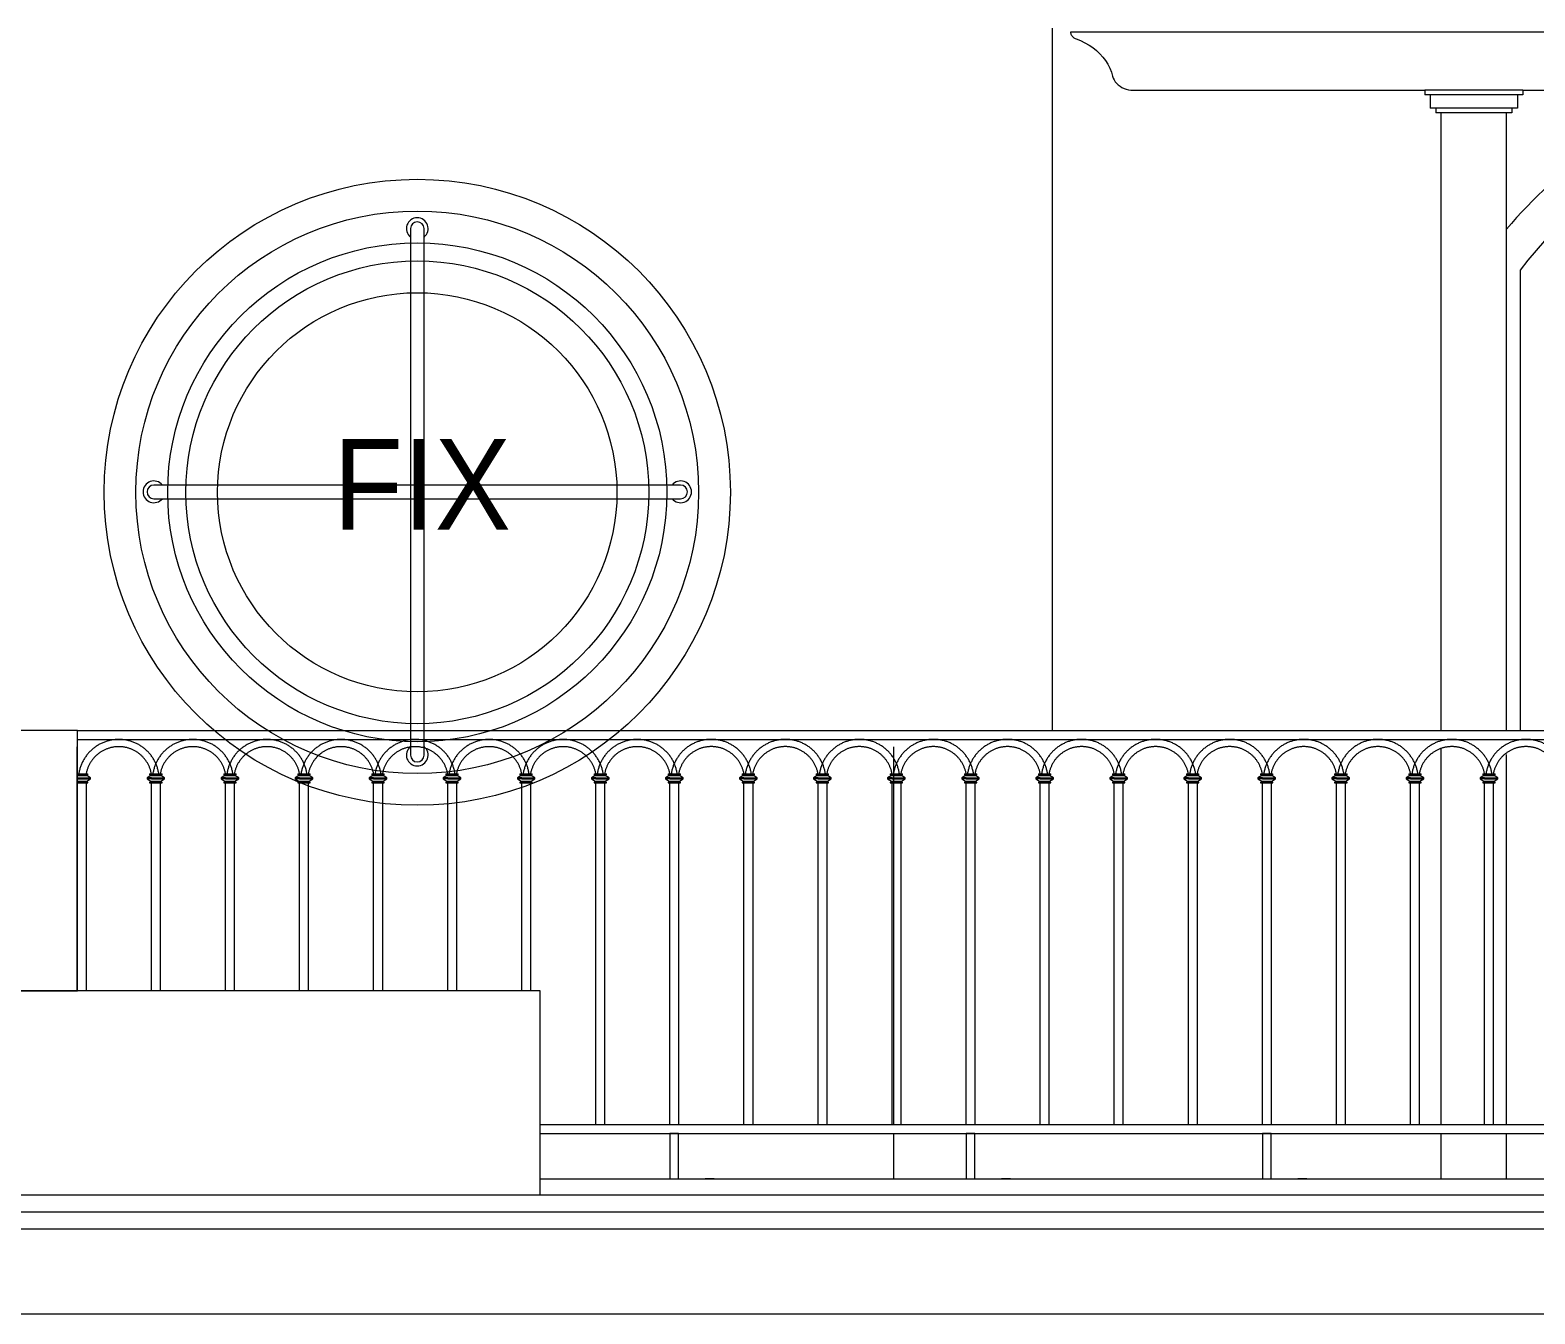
# Model space of a CAD drawing. Header units: millimetres. Extents: x -78046 to 260989, y -99288 to 158505.
# Drawn here: x 212354 to 215670, y 77385 to 80216 of the extents above; entities that cross this region are included whole.
import ezdxf
from ezdxf.xclip import XClip

# ---------------------------------------------------------------- set-up
doc = ezdxf.new("R2010")
doc.units = ezdxf.units.MM
doc.header["$LTSCALE"] = 100
doc.header["$XCLIPFRAME"] = 0
for name, color, linetype, lineweight in [('-DOOR', 137, 'Continuous', 9), ('-HATCH', 8, 'Continuous', 5), ('-LINE1', 7, 'Continuous', 18), ('-LINE2', 252, 'Continuous', 9), ('-TEXT', 7, 'Continuous', 15)]:
    doc.layers.add(name, color=color, linetype=linetype, lineweight=lineweight)
doc.styles.add('X-5M-DH-TUM1$0$AVANTH', font='arial.ttf', dxfattribs={"width": 0.9})

# ---------------------------------------------------------------- blocks, each defined once
blk = doc.blocks.new('lancan')
for p, q in [((-1.1, 988.8), (6547.2, 988.8)), ((-1.1, 968.8), (6547.2, 968.8)), ((0, 883.9), (-9.8, 883.9)), ((0, 881.9), (-9.8, 881.9)), ((-4, 893), (0, 893)), ((-4, 872.9), (0, 872.9)), ((-1.6, 891), (0, 891)), ((-1.6, 889), (20.8, 889)), ((-1.6, 876.9), (20.8, 876.9)), ((-1.6, 874.9), (0, 874.9)), ((0, 893), (19.2, 893)), ((19.2, 891), (0, 891)), ((0, 881.9), (0, 883.9)), ((0, 883.9), (19.2, 883.9)), ((0, 881.9), (19.2, 881.9)), ((19.2, 874.9), (0, 874.9)), ((0, 120), (0, 872.9)), ((0, 872.9), (19.2, 872.9)), ((19.2, 893), (23.2, 893)), ((19.2, 891), (20.8, 891)), ((19.2, 883.9), (19.2, 881.9)), ((19.2, 883.9), (29, 883.9)), ((19.2, 881.9), (29, 881.9)), ((19.2, 874.9), (20.8, 874.9)), ((19.2, 872.9), (19.2, 120)), ((19.2, 872.9), (23.2, 872.9)), ((20.8, 889), (20.8, 891)), ((20.8, 891), (23.2, 891)), ((29, 883.9), (20.8, 889)), ((20.8, 876.9), (29, 881.9)), ((20.8, 874.9), (20.8, 876.9)), ((20.8, 874.9), (23.2, 874.9)), ((23.2, 891), (23.2, 893)), ((23.2, 872.9), (23.2, 874.9)), ((29, 881.9), (29, 883.9)), ((161.6, 889), (153.4, 883.9)), ((153.4, 883.9), (153.4, 881.9)), ((163.2, 883.9), (153.4, 883.9)), ((153.4, 881.9), (161.6, 876.9)), ((163.2, 881.9), (153.4, 881.9)), ((159.2, 893), (159.2, 891)), ((159.2, 893), (163.2, 893)), ((159.2, 891), (161.6, 891)), ((159.2, 874.9), (159.2, 872.9)), ((159.2, 874.9), (161.6, 874.9)), ((159.2, 872.9), (163.2, 872.9)), ((161.6, 891), (161.6, 889)), ((161.6, 891), (163.2, 891)), ((161.6, 889), (184, 889)), ((161.6, 876.9), (161.6, 874.9)), ((161.6, 876.9), (184, 876.9)), ((161.6, 874.9), (163.2, 874.9)), ((163.2, 893), (182.4, 893)), ((182.4, 891), (163.2, 891)), ((163.2, 881.9), (163.2, 883.9)), ((163.2, 883.9), (182.4, 883.9)), ((163.2, 881.9), (182.4, 881.9)), ((182.4, 874.9), (163.2, 874.9)), ((163.2, 120), (163.2, 872.9)), ((163.2, 872.9), (182.4, 872.9)), ((182.4, 893), (186.4, 893)), ((182.4, 891), (184, 891)), ((182.4, 883.9), (182.4, 881.9)), ((182.4, 883.9), (192.2, 883.9)), ((182.4, 881.9), (192.2, 881.9)), ((182.4, 874.9), (184, 874.9)), ((182.4, 872.9), (182.4, 120)), ((182.4, 872.9), (186.4, 872.9)), ((184, 889), (184, 891)), ((184, 891), (186.4, 891)), ((192.2, 883.9), (184, 889)), ((184, 876.9), (192.2, 881.9)), ((184, 874.9), (184, 876.9)), ((184, 874.9), (186.4, 874.9)), ((186.4, 891), (186.4, 893)), ((186.4, 872.9), (186.4, 874.9)), ((192.2, 881.9), (192.2, 883.9)), ((324.8, 889), (316.6, 883.9)), ((316.6, 883.9), (316.6, 881.9)), ((326.4, 883.9), (316.6, 883.9)), ((316.6, 881.9), (324.8, 876.9)), ((326.4, 881.9), (316.6, 881.9)), ((322.4, 893), (322.4, 891)), ((322.4, 893), (326.4, 893)), ((322.4, 891), (324.8, 891)), ((322.4, 874.9), (322.4, 872.9)), ((322.4, 874.9), (324.8, 874.9)), ((322.4, 872.9), (326.4, 872.9)), ((324.8, 891), (324.8, 889)), ((324.8, 891), (326.4, 891)), ((324.8, 889), (347.2, 889)), ((324.8, 876.9), (324.8, 874.9)), ((324.8, 876.9), (347.2, 876.9)), ((324.8, 874.9), (326.4, 874.9)), ((326.4, 893), (345.6, 893)), ((345.6, 891), (326.4, 891)), ((326.4, 881.9), (326.4, 883.9)), ((326.4, 883.9), (345.6, 883.9)), ((326.4, 881.9), (345.6, 881.9)), ((345.6, 874.9), (326.4, 874.9)), ((326.4, 120), (326.4, 872.9)), ((326.4, 872.9), (345.6, 872.9)), ((345.6, 893), (349.6, 893)), ((345.6, 891), (347.2, 891)), ((345.6, 883.9), (345.6, 881.9)), ((345.6, 883.9), (355.4, 883.9)), ((345.6, 881.9), (355.4, 881.9)), ((345.6, 874.9), (347.2, 874.9)), ((345.6, 872.9), (345.6, 120)), ((345.6, 872.9), (349.6, 872.9)), ((347.2, 889), (347.2, 891)), ((347.2, 891), (349.6, 891)), ((355.4, 883.9), (347.2, 889)), ((347.2, 876.9), (355.4, 881.9)), ((347.2, 874.9), (347.2, 876.9)), ((347.2, 874.9), (349.6, 874.9)), ((349.6, 891), (349.6, 893)), ((349.6, 872.9), (349.6, 874.9)), ((355.4, 881.9), (355.4, 883.9)), ((488, 889), (479.8, 883.9)), ((479.8, 883.9), (479.8, 881.9)), ((489.6, 883.9), (479.8, 883.9)), ((479.8, 881.9), (488, 876.9)), ((489.6, 881.9), (479.8, 881.9)), ((485.6, 893), (485.6, 891)), ((485.6, 893), (489.6, 893)), ((485.6, 891), (488, 891)), ((485.6, 874.9), (485.6, 872.9)), ((485.6, 874.9), (488, 874.9)), ((485.6, 872.9), (489.6, 872.9)), ((488, 891), (488, 889)), ((488, 891), (489.6, 891)), ((488, 889), (510.4, 889)), ((488, 876.9), (488, 874.9)), ((488, 876.9), (510.4, 876.9)), ((488, 874.9), (489.6, 874.9)), ((489.6, 893), (508.8, 893)), ((508.8, 891), (489.6, 891)), ((489.6, 881.9), (489.6, 883.9)), ((489.6, 883.9), (508.8, 883.9)), ((489.6, 881.9), (508.8, 881.9)), ((508.8, 874.9), (489.6, 874.9)), ((489.6, 120), (489.6, 872.9)), ((489.6, 872.9), (508.8, 872.9)), ((508.8, 893), (512.8, 893)), ((508.8, 891), (510.4, 891)), ((508.8, 883.9), (508.8, 881.9)), ((508.8, 883.9), (518.6, 883.9)), ((508.8, 881.9), (518.6, 881.9)), ((508.8, 874.9), (510.4, 874.9)), ((508.8, 872.9), (508.8, 120)), ((508.8, 872.9), (512.8, 872.9)), ((510.4, 889), (510.4, 891)), ((510.4, 891), (512.8, 891)), ((518.6, 883.9), (510.4, 889)), ((510.4, 876.9), (518.6, 881.9)), ((510.4, 874.9), (510.4, 876.9)), ((510.4, 874.9), (512.8, 874.9)), ((512.8, 891), (512.8, 893)), ((512.8, 872.9), (512.8, 874.9)), ((518.6, 881.9), (518.6, 883.9)), ((651.2, 889), (643, 884)), ((643, 884), (643, 882)), ((652.8, 884), (643, 884)), ((643, 882), (651.2, 876.9)), ((652.8, 882), (643, 882)), ((648.8, 893), (648.8, 891)), ((648.8, 893), (652.8, 893)), ((648.8, 891), (651.2, 891)), ((648.8, 874.9), (648.8, 872.9)), ((648.8, 874.9), (651.2, 874.9)), ((648.8, 872.9), (652.8, 872.9)), ((651.2, 891), (651.2, 889)), ((651.2, 891), (652.8, 891)), ((651.2, 889), (673.6, 889)), ((651.2, 876.9), (651.2, 874.9)), ((651.2, 876.9), (673.6, 876.9)), ((651.2, 874.9), (652.8, 874.9)), ((652.8, 893), (672, 893)), ((672, 891), (652.8, 891)), ((652.8, 882), (652.8, 884)), ((652.8, 884), (672, 884)), ((652.8, 882), (672, 882)), ((672, 874.9), (652.8, 874.9)), ((652.8, 120), (652.8, 872.9)), ((652.8, 872.9), (672, 872.9)), ((672, 893), (676, 893)), ((672, 891), (673.6, 891)), ((672, 884), (672, 882)), ((672, 884), (681.8, 884)), ((672, 882), (681.8, 882)), ((672, 874.9), (673.6, 874.9)), ((672, 872.9), (672, 120)), ((672, 872.9), (676, 872.9)), ((673.6, 889), (673.6, 891)), ((673.6, 891), (676, 891)), ((681.8, 884), (673.6, 889)), ((673.6, 876.9), (681.8, 882)), ((673.6, 874.9), (673.6, 876.9)), ((673.6, 874.9), (676, 874.9)), ((676, 891), (676, 893)), ((676, 872.9), (676, 874.9)), ((681.8, 882), (681.8, 884)), ((814.4, 889), (806.2, 884)), ((806.2, 884), (806.2, 882)), ((816, 884), (806.2, 884)), ((806.2, 882), (814.4, 876.9)), ((816, 882), (806.2, 882)), ((812, 893), (812, 891)), ((812, 893), (816, 893)), ((812, 891), (814.4, 891)), ((812, 874.9), (812, 872.9)), ((812, 874.9), (814.4, 874.9)), ((812, 872.9), (816, 872.9)), ((814.4, 891), (814.4, 889)), ((814.4, 891), (816, 891)), ((814.4, 889), (836.8, 889)), ((814.4, 876.9), (814.4, 874.9)), ((814.4, 876.9), (836.8, 876.9)), ((814.4, 874.9), (816, 874.9)), ((816, 893), (835.2, 893)), ((835.2, 891), (816, 891)), ((816, 882), (816, 884)), ((816, 884), (835.2, 884)), ((816, 882), (835.2, 882)), ((835.2, 874.9), (816, 874.9)), ((816, 120), (816, 872.9)), ((816, 872.9), (835.2, 872.9)), ((835.2, 893), (839.2, 893)), ((835.2, 891), (836.8, 891)), ((835.2, 884), (835.2, 882)), ((835.2, 884), (845, 884)), ((835.2, 882), (845, 882)), ((835.2, 874.9), (836.8, 874.9)), ((835.2, 872.9), (835.2, 120)), ((835.2, 872.9), (839.2, 872.9)), ((836.8, 889), (836.8, 891)), ((836.8, 891), (839.2, 891)), ((845, 884), (836.8, 889)), ((836.8, 876.9), (845, 882)), ((836.8, 874.9), (836.8, 876.9)), ((836.8, 874.9), (839.2, 874.9)), ((839.2, 891), (839.2, 893)), ((839.2, 872.9), (839.2, 874.9)), ((845, 882), (845, 884)), ((977.6, 889), (969.4, 884)), ((969.4, 884), (969.4, 882)), ((979.2, 884), (969.4, 884)), ((969.4, 882), (977.6, 876.9)), ((979.2, 882), (969.4, 882)), ((975.2, 893), (975.2, 891)), ((975.2, 893), (979.2, 893)), ((975.2, 891), (977.6, 891)), ((975.2, 874.9), (975.2, 872.9)), ((975.2, 874.9), (977.6, 874.9)), ((975.2, 872.9), (979.2, 872.9)), ((977.6, 891), (977.6, 889)), ((977.6, 891), (979.2, 891)), ((977.6, 889), (1000, 889)), ((977.6, 876.9), (977.6, 874.9)), ((977.6, 876.9), (1000, 876.9)), ((977.6, 874.9), (979.2, 874.9)), ((979.2, 893), (998.4, 893)), ((998.4, 891), (979.2, 891)), ((979.2, 882), (979.2, 884)), ((979.2, 884), (998.4, 884)), ((979.2, 882), (998.4, 882)), ((998.4, 874.9), (979.2, 874.9)), ((979.2, 120), (979.2, 872.9)), ((979.2, 872.9), (998.4, 872.9)), ((998.4, 893), (1002.4, 893)), ((998.4, 891), (1000, 891)), ((998.4, 884), (998.4, 882)), ((998.4, 884), (1008.2, 884)), ((998.4, 882), (1008.2, 882)), ((998.4, 874.9), (1000, 874.9)), ((998.4, 872.9), (998.4, 120)), ((998.4, 872.9), (1002.4, 872.9)), ((1000, 889), (1000, 891)), ((1000, 891), (1002.4, 891)), ((1008.2, 884), (1000, 889)), ((1000, 876.9), (1008.2, 882)), ((1000, 874.9), (1000, 876.9)), ((1000, 874.9), (1002.4, 874.9)), ((1002.4, 891), (1002.4, 893)), ((1002.4, 872.9), (1002.4, 874.9)), ((1008.2, 882), (1008.2, 884)), ((1140.8, 889), (1132.6, 884)), ((1132.6, 884), (1132.6, 882)), ((1142.4, 884), (1132.6, 884)), ((1132.6, 882), (1140.8, 876.9)), ((1142.4, 882), (1132.6, 882)), ((1138.4, 893), (1138.4, 891)), ((1138.4, 893), (1142.4, 893)), ((1138.4, 891), (1140.8, 891)), ((1138.4, 874.9), (1138.4, 872.9)), ((1138.4, 874.9), (1140.8, 874.9)), ((1138.4, 872.9), (1142.4, 872.9)), ((1140.8, 891), (1140.8, 889)), ((1140.8, 891), (1142.4, 891)), ((1140.8, 889), (1163.2, 889)), ((1140.8, 876.9), (1140.8, 874.9)), ((1140.8, 876.9), (1163.2, 876.9)), ((1140.8, 874.9), (1142.4, 874.9)), ((1142.4, 893), (1161.6, 893)), ((1161.6, 891), (1142.4, 891)), ((1142.4, 882), (1142.4, 884)), ((1142.4, 884), (1161.6, 884)), ((1142.4, 882), (1161.6, 882)), ((1161.6, 874.9), (1142.4, 874.9)), ((1142.4, 120), (1142.4, 872.9)), ((1142.4, 872.9), (1161.6, 872.9)), ((1161.6, 893), (1165.6, 893)), ((1161.6, 891), (1163.2, 891)), ((1161.6, 884), (1161.6, 882)), ((1161.6, 884), (1171.4, 884)), ((1161.6, 882), (1171.4, 882)), ((1161.6, 874.9), (1163.2, 874.9)), ((1161.6, 872.9), (1161.6, 120)), ((1161.6, 872.9), (1165.6, 872.9)), ((1163.2, 889), (1163.2, 891)), ((1163.2, 891), (1165.6, 891)), ((1171.4, 884), (1163.2, 889)), ((1163.2, 876.9), (1171.4, 882)), ((1163.2, 874.9), (1163.2, 876.9)), ((1163.2, 874.9), (1165.6, 874.9)), ((1165.6, 891), (1165.6, 893)), ((1165.6, 872.9), (1165.6, 874.9)), ((1171.4, 882), (1171.4, 884)), ((1304, 889), (1295.8, 884)), ((1295.8, 884), (1295.8, 882)), ((1305.6, 884), (1295.8, 884)), ((1295.8, 882), (1304, 876.9)), ((1305.6, 882), (1295.8, 882)), ((1301.6, 893), (1301.6, 891)), ((1301.6, 893), (1305.6, 893)), ((1301.6, 891), (1304, 891)), ((1301.6, 874.9), (1301.6, 872.9)), ((1301.6, 874.9), (1304, 874.9)), ((1301.6, 872.9), (1305.6, 872.9)), ((1304, 891), (1304, 889)), ((1304, 891), (1305.6, 891)), ((1304, 889), (1326.4, 889)), ((1304, 876.9), (1304, 874.9)), ((1304, 876.9), (1326.4, 876.9)), ((1304, 874.9), (1305.6, 874.9)), ((1305.6, 893), (1324.8, 893)), ((1324.8, 891), (1305.6, 891)), ((1305.6, 882), (1305.6, 884)), ((1305.6, 884), (1324.8, 884)), ((1305.6, 882), (1324.8, 882)), ((1324.8, 874.9), (1305.6, 874.9)), ((1305.6, 120), (1305.6, 872.9)), ((1305.6, 872.9), (1324.8, 872.9)), ((1324.8, 893), (1328.8, 893)), ((1324.8, 891), (1326.4, 891)), ((1324.8, 884), (1324.8, 882)), ((1324.8, 884), (1334.6, 884)), ((1324.8, 882), (1334.6, 882)), ((1324.8, 874.9), (1326.4, 874.9)), ((1324.8, 872.9), (1324.8, 120)), ((1324.8, 872.9), (1328.8, 872.9)), ((1326.4, 889), (1326.4, 891)), ((1326.4, 891), (1328.8, 891)), ((1334.6, 884), (1326.4, 889)), ((1326.4, 876.9), (1334.6, 882)), ((1326.4, 874.9), (1326.4, 876.9)), ((1326.4, 874.9), (1328.8, 874.9)), ((1328.8, 891), (1328.8, 893)), ((1328.8, 872.9), (1328.8, 874.9)), ((1334.6, 882), (1334.6, 884)), ((1467.2, 889), (1459, 884)), ((1459, 884), (1459, 882)), ((1468.8, 884), (1459, 884)), ((1459, 882), (1467.2, 876.9)), ((1468.8, 882), (1459, 882)), ((1464.8, 893), (1464.8, 891)), ((1464.8, 893), (1468.8, 893)), ((1464.8, 891), (1467.2, 891)), ((1464.8, 874.9), (1464.8, 872.9)), ((1464.8, 874.9), (1467.2, 874.9)), ((1464.8, 872.9), (1468.8, 872.9)), ((1467.2, 891), (1467.2, 889)), ((1467.2, 891), (1468.8, 891)), ((1467.2, 889), (1489.6, 889)), ((1467.2, 876.9), (1467.2, 874.9)), ((1467.2, 876.9), (1489.6, 876.9)), ((1467.2, 874.9), (1468.8, 874.9)), ((1468.8, 893), (1488, 893)), ((1488, 891), (1468.8, 891)), ((1468.8, 882), (1468.8, 884)), ((1468.8, 884), (1488, 884)), ((1468.8, 882), (1488, 882)), ((1488, 874.9), (1468.8, 874.9)), ((1468.8, 120), (1468.8, 872.9)), ((1468.8, 872.9), (1488, 872.9)), ((1488, 893), (1492, 893)), ((1488, 891), (1489.6, 891)), ((1488, 884), (1488, 882)), ((1488, 884), (1497.8, 884)), ((1488, 882), (1497.8, 882)), ((1488, 874.9), (1489.6, 874.9)), ((1488, 872.9), (1488, 120)), ((1488, 872.9), (1492, 872.9)), ((1489.6, 889), (1489.6, 891)), ((1489.6, 891), (1492, 891)), ((1497.8, 884), (1489.6, 889)), ((1489.6, 876.9), (1497.8, 882)), ((1489.6, 874.9), (1489.6, 876.9)), ((1489.6, 874.9), (1492, 874.9)), ((1492, 891), (1492, 893)), ((1492, 872.9), (1492, 874.9)), ((1497.8, 882), (1497.8, 884)), ((1630.4, 889), (1622.2, 884)), ((1622.2, 884), (1622.2, 882)), ((1632, 884), (1622.2, 884)), ((1622.2, 882), (1630.4, 876.9)), ((1632, 882), (1622.2, 882)), ((1628, 893), (1628, 891)), ((1628, 893), (1632, 893)), ((1628, 891), (1630.4, 891)), ((1628, 874.9), (1628, 872.9)), ((1628, 874.9), (1630.4, 874.9)), ((1628, 872.9), (1632, 872.9)), ((1630.4, 891), (1630.4, 889)), ((1630.4, 891), (1632, 891)), ((1630.4, 889), (1652.8, 889)), ((1630.4, 876.9), (1630.4, 874.9)), ((1630.4, 876.9), (1652.8, 876.9)), ((1630.4, 874.9), (1632, 874.9)), ((1632, 893), (1651.2, 893)), ((1651.2, 891), (1632, 891)), ((1632, 882), (1632, 884)), ((1632, 884), (1651.2, 884)), ((1632, 882), (1651.2, 882)), ((1651.2, 874.9), (1632, 874.9)), ((1632, 120), (1632, 872.9)), ((1632, 872.9), (1651.2, 872.9)), ((1651.2, 893), (1655.2, 893)), ((1651.2, 891), (1652.8, 891)), ((1651.2, 884), (1651.2, 882)), ((1651.2, 884), (1661, 884)), ((1651.2, 882), (1661, 882)), ((1651.2, 874.9), (1652.8, 874.9)), ((1651.2, 872.9), (1651.2, 120)), ((1651.2, 872.9), (1655.2, 872.9)), ((1652.8, 889), (1652.8, 891)), ((1652.8, 891), (1655.2, 891)), ((1661, 884), (1652.8, 889)), ((1652.8, 876.9), (1661, 882)), ((1652.8, 874.9), (1652.8, 876.9)), ((1652.8, 874.9), (1655.2, 874.9)), ((1655.2, 891), (1655.2, 893)), ((1655.2, 872.9), (1655.2, 874.9)), ((1661, 882), (1661, 884)), ((1793.6, 889), (1785.4, 884)), ((1785.4, 884), (1785.4, 882)), ((1795.2, 884), (1785.4, 884)), ((1785.4, 882), (1793.6, 876.9)), ((1795.2, 882), (1785.4, 882)), ((1791.2, 893), (1791.2, 891)), ((1791.2, 893), (1795.2, 893)), ((1791.2, 891), (1793.6, 891)), ((1791.2, 874.9), (1791.2, 872.9)), ((1791.2, 874.9), (1793.6, 874.9)), ((1791.2, 872.9), (1795.2, 872.9)), ((1793.6, 891), (1793.6, 889)), ((1793.6, 891), (1795.2, 891)), ((1793.6, 889), (1816, 889)), ((1793.6, 876.9), (1793.6, 874.9)), ((1793.6, 876.9), (1816, 876.9)), ((1793.6, 874.9), (1795.2, 874.9)), ((1795.2, 893), (1814.4, 893)), ((1814.4, 891), (1795.2, 891)), ((1795.2, 882), (1795.2, 884)), ((1795.2, 884), (1814.4, 884)), ((1795.2, 882), (1814.4, 882)), ((1814.4, 874.9), (1795.2, 874.9)), ((1795.2, 120), (1795.2, 872.9)), ((1795.2, 872.9), (1814.4, 872.9)), ((1814.4, 893), (1818.4, 893)), ((1814.4, 891), (1816, 891)), ((1814.4, 884), (1814.4, 882)), ((1814.4, 884), (1824.2, 884)), ((1814.4, 882), (1824.2, 882)), ((1814.4, 874.9), (1816, 874.9)), ((1814.4, 872.9), (1814.4, 120)), ((1814.4, 872.9), (1818.4, 872.9)), ((1816, 889), (1816, 891)), ((1816, 891), (1818.4, 891)), ((1824.2, 884), (1816, 889)), ((1816, 876.9), (1824.2, 882)), ((1816, 874.9), (1816, 876.9)), ((1816, 874.9), (1818.4, 874.9)), ((1818.4, 891), (1818.4, 893)), ((1818.4, 872.9), (1818.4, 874.9)), ((1824.2, 882), (1824.2, 884)), ((1956.8, 889), (1948.5, 884)), ((1948.5, 884), (1948.5, 882)), ((1958.4, 884), (1948.5, 884)), ((1948.5, 882), (1956.8, 876.9)), ((1958.4, 882), (1948.5, 882)), ((1954.4, 893), (1954.4, 891)), ((1954.4, 893), (1958.4, 893)), ((1954.4, 891), (1956.8, 891)), ((1954.4, 874.9), (1954.4, 872.9)), ((1954.4, 874.9), (1956.8, 874.9)), ((1954.4, 872.9), (1958.4, 872.9)), ((1956.8, 891), (1956.8, 889)), ((1956.8, 891), (1958.4, 891)), ((1956.8, 889), (1979.2, 889)), ((1956.8, 876.9), (1956.8, 874.9)), ((1956.8, 876.9), (1979.2, 876.9)), ((1956.8, 874.9), (1958.4, 874.9)), ((1958.4, 893), (1977.6, 893)), ((1977.6, 891), (1958.4, 891)), ((1958.4, 882), (1958.4, 884)), ((1958.4, 884), (1977.6, 884)), ((1958.4, 882), (1977.6, 882)), ((1977.6, 874.9), (1958.4, 874.9)), ((1958.4, 120), (1958.4, 872.9)), ((1958.4, 872.9), (1977.6, 872.9)), ((1977.6, 893), (1981.6, 893)), ((1977.6, 891), (1979.2, 891)), ((1977.6, 884), (1977.6, 882)), ((1977.6, 884), (1987.4, 884)), ((1977.6, 882), (1987.4, 882)), ((1977.6, 874.9), (1979.2, 874.9)), ((1977.6, 872.9), (1977.6, 120)), ((1977.6, 872.9), (1981.6, 872.9)), ((1979.2, 889), (1979.2, 891)), ((1979.2, 891), (1981.6, 891)), ((1987.4, 884), (1979.2, 889)), ((1979.2, 876.9), (1987.4, 882)), ((1979.2, 874.9), (1979.2, 876.9)), ((1979.2, 874.9), (1981.6, 874.9)), ((1981.6, 891), (1981.6, 893)), ((1981.6, 872.9), (1981.6, 874.9)), ((1987.4, 882), (1987.4, 884)), ((2120, 889), (2111.7, 884)), ((2111.7, 884), (2111.7, 882)), ((2121.6, 884), (2111.7, 884)), ((2111.7, 882), (2120, 876.9)), ((2121.6, 882), (2111.7, 882)), ((2117.6, 893), (2117.6, 891)), ((2117.6, 893), (2121.6, 893)), ((2117.6, 891), (2120, 891)), ((2117.6, 874.9), (2117.6, 872.9)), ((2117.6, 874.9), (2120, 874.9)), ((2117.6, 872.9), (2121.6, 872.9)), ((2120, 891), (2120, 889)), ((2120, 891), (2121.6, 891)), ((2120, 889), (2142.4, 889)), ((2120, 876.9), (2120, 874.9)), ((2120, 876.9), (2142.4, 876.9)), ((2120, 874.9), (2121.6, 874.9)), ((2121.6, 893), (2140.8, 893)), ((2140.8, 891), (2121.6, 891)), ((2121.6, 882), (2121.6, 884)), ((2121.6, 884), (2140.8, 884)), ((2121.6, 882), (2140.8, 882)), ((2140.8, 874.9), (2121.6, 874.9)), ((2121.6, 120), (2121.6, 872.9)), ((2121.6, 872.9), (2140.8, 872.9)), ((2140.8, 893), (2144.8, 893)), ((2140.8, 891), (2142.4, 891)), ((2140.8, 884), (2140.8, 882)), ((2140.8, 884), (2150.6, 884)), ((2140.8, 882), (2150.6, 882)), ((2140.8, 874.9), (2142.4, 874.9)), ((2140.8, 872.9), (2140.8, 120)), ((2140.8, 872.9), (2144.8, 872.9)), ((2142.4, 889), (2142.4, 891)), ((2142.4, 891), (2144.8, 891)), ((2150.6, 884), (2142.4, 889)), ((2142.4, 876.9), (2150.6, 882)), ((2142.4, 874.9), (2142.4, 876.9)), ((2142.4, 874.9), (2144.8, 874.9)), ((2144.8, 891), (2144.8, 893)), ((2144.8, 872.9), (2144.8, 874.9)), ((2150.6, 882), (2150.6, 884)), ((2283.2, 889), (2274.9, 884)), ((2274.9, 884), (2274.9, 882)), ((2284.8, 884), (2274.9, 884)), ((2274.9, 882), (2283.2, 876.9)), ((2284.8, 882), (2274.9, 882)), ((2280.8, 893), (2280.8, 891)), ((2280.8, 893), (2284.8, 893)), ((2280.8, 891), (2283.2, 891)), ((2280.8, 874.9), (2280.8, 872.9)), ((2280.8, 874.9), (2283.2, 874.9)), ((2280.8, 872.9), (2284.8, 872.9)), ((2283.2, 891), (2283.2, 889)), ((2283.2, 891), (2284.8, 891)), ((2283.2, 889), (2305.6, 889)), ((2283.2, 876.9), (2283.2, 874.9)), ((2283.2, 876.9), (2305.6, 876.9)), ((2283.2, 874.9), (2284.8, 874.9)), ((2284.8, 893), (2304, 893)), ((2304, 891), (2284.8, 891)), ((2284.8, 882), (2284.8, 884)), ((2284.8, 884), (2304, 884)), ((2284.8, 882), (2304, 882)), ((2304, 874.9), (2284.8, 874.9)), ((2284.8, 120), (2284.8, 872.9)), ((2284.8, 872.9), (2304, 872.9)), ((2304, 893), (2308, 893)), ((2304, 891), (2305.6, 891)), ((2304, 884), (2304, 882)), ((2304, 884), (2313.8, 884)), ((2304, 882), (2313.8, 882)), ((2304, 874.9), (2305.6, 874.9)), ((2304, 872.9), (2304, 120)), ((2304, 872.9), (2308, 872.9)), ((2305.6, 889), (2305.6, 891)), ((2305.6, 891), (2308, 891)), ((2313.8, 884), (2305.6, 889)), ((2305.6, 876.9), (2313.8, 882)), ((2305.6, 874.9), (2305.6, 876.9)), ((2305.6, 874.9), (2308, 874.9)), ((2308, 891), (2308, 893)), ((2308, 872.9), (2308, 874.9)), ((2313.8, 882), (2313.8, 884)), ((2446.4, 889), (2438.1, 884)), ((2438.1, 884), (2438.1, 882)), ((2448, 884), (2438.1, 884)), ((2438.1, 882), (2446.4, 876.9)), ((2448, 882), (2438.1, 882)), ((2444, 893), (2444, 891)), ((2444, 893), (2448, 893)), ((2444, 891), (2446.4, 891)), ((2444, 874.9), (2444, 872.9)), ((2444, 874.9), (2446.4, 874.9)), ((2444, 872.9), (2448, 872.9)), ((2446.4, 891), (2446.4, 889)), ((2446.4, 891), (2448, 891)), ((2446.4, 889), (2468.8, 889)), ((2446.4, 876.9), (2446.4, 874.9)), ((2446.4, 876.9), (2468.8, 876.9)), ((2446.4, 874.9), (2448, 874.9)), ((2448, 893), (2467.2, 893)), ((2467.2, 891), (2448, 891)), ((2448, 882), (2448, 884)), ((2448, 884), (2467.2, 884)), ((2448, 882), (2467.2, 882)), ((2467.2, 874.9), (2448, 874.9)), ((2448, 120), (2448, 872.9)), ((2448, 872.9), (2467.2, 872.9)), ((2467.2, 893), (2471.2, 893)), ((2467.2, 891), (2468.8, 891)), ((2467.2, 884), (2467.2, 882)), ((2467.2, 884), (2477, 884)), ((2467.2, 882), (2477, 882)), ((2467.2, 874.9), (2468.8, 874.9)), ((2467.2, 872.9), (2467.2, 120)), ((2467.2, 872.9), (2471.2, 872.9)), ((2468.8, 889), (2468.8, 891)), ((2468.8, 891), (2471.2, 891)), ((2477, 884), (2468.8, 889)), ((2468.8, 876.9), (2477, 882)), ((2468.8, 874.9), (2468.8, 876.9)), ((2468.8, 874.9), (2471.2, 874.9)), ((2471.2, 891), (2471.2, 893)), ((2471.2, 872.9), (2471.2, 874.9)), ((2477, 882), (2477, 884)), ((2609.6, 889), (2601.3, 884)), ((2601.3, 884), (2601.3, 882)), ((2611.2, 884), (2601.3, 884)), ((2601.3, 882), (2609.6, 876.9)), ((2611.2, 882), (2601.3, 882)), ((2607.2, 893), (2607.2, 891)), ((2607.2, 893), (2611.2, 893)), ((2607.2, 891), (2609.6, 891)), ((2607.2, 874.9), (2607.2, 872.9)), ((2607.2, 874.9), (2609.6, 874.9)), ((2607.2, 872.9), (2611.2, 872.9)), ((2609.6, 891), (2609.6, 889)), ((2609.6, 891), (2611.2, 891)), ((2609.6, 889), (2632, 889)), ((2609.6, 876.9), (2609.6, 874.9)), ((2609.6, 876.9), (2632, 876.9)), ((2609.6, 874.9), (2611.2, 874.9)), ((2611.2, 893), (2630.4, 893)), ((2630.4, 891), (2611.2, 891)), ((2611.2, 882), (2611.2, 884)), ((2611.2, 884), (2630.4, 884)), ((2611.2, 882), (2630.4, 882)), ((2630.4, 874.9), (2611.2, 874.9)), ((2611.2, 120), (2611.2, 872.9)), ((2611.2, 872.9), (2630.4, 872.9)), ((2630.4, 893), (2634.4, 893)), ((2630.4, 891), (2632, 891)), ((2630.4, 884), (2630.4, 882)), ((2630.4, 884), (2640.2, 884)), ((2630.4, 882), (2640.2, 882)), ((2630.4, 874.9), (2632, 874.9)), ((2630.4, 872.9), (2630.4, 120)), ((2630.4, 872.9), (2634.4, 872.9)), ((2632, 889), (2632, 891)), ((2632, 891), (2634.4, 891)), ((2640.2, 884), (2632, 889)), ((2632, 876.9), (2640.2, 882)), ((2632, 874.9), (2632, 876.9)), ((2632, 874.9), (2634.4, 874.9)), ((2634.4, 891), (2634.4, 893)), ((2634.4, 872.9), (2634.4, 874.9)), ((2640.2, 882), (2640.2, 884)), ((2772.8, 889), (2764.5, 884)), ((2764.5, 884), (2764.5, 882)), ((2774.4, 884), (2764.5, 884)), ((2764.5, 882), (2772.8, 876.9)), ((2774.4, 882), (2764.5, 882)), ((2770.4, 893), (2770.4, 891)), ((2770.4, 893), (2774.4, 893)), ((2770.4, 891), (2772.8, 891)), ((2770.4, 874.9), (2770.4, 872.9)), ((2770.4, 874.9), (2772.8, 874.9)), ((2770.4, 872.9), (2774.4, 872.9)), ((2772.8, 891), (2772.8, 889)), ((2772.8, 891), (2774.4, 891)), ((2772.8, 889), (2795.2, 889)), ((2772.8, 876.9), (2772.8, 874.9)), ((2772.8, 876.9), (2795.2, 876.9)), ((2772.8, 874.9), (2774.4, 874.9)), ((2774.4, 893), (2793.6, 893)), ((2793.6, 891), (2774.4, 891)), ((2774.4, 882), (2774.4, 884)), ((2774.4, 884), (2793.6, 884)), ((2774.4, 882), (2793.6, 882)), ((2793.6, 874.9), (2774.4, 874.9)), ((2774.4, 120), (2774.4, 872.9)), ((2774.4, 872.9), (2793.6, 872.9)), ((2793.6, 893), (2797.6, 893)), ((2793.6, 891), (2795.2, 891)), ((2793.6, 884), (2793.6, 882)), ((2793.6, 884), (2803.4, 884)), ((2793.6, 882), (2803.4, 882)), ((2793.6, 874.9), (2795.2, 874.9)), ((2793.6, 872.9), (2793.6, 120)), ((2793.6, 872.9), (2797.6, 872.9)), ((2795.2, 889), (2795.2, 891)), ((2795.2, 891), (2797.6, 891)), ((2803.4, 884), (2795.2, 889)), ((2795.2, 876.9), (2803.4, 882)), ((2795.2, 874.9), (2795.2, 876.9)), ((2795.2, 874.9), (2797.6, 874.9)), ((2797.6, 891), (2797.6, 893)), ((2797.6, 872.9), (2797.6, 874.9)), ((2803.4, 882), (2803.4, 884)), ((2936, 889), (2927.7, 884)), ((2927.7, 884), (2927.7, 882)), ((2937.6, 884), (2927.7, 884)), ((2927.7, 882), (2936, 876.9)), ((2937.6, 882), (2927.7, 882)), ((2933.6, 893), (2933.6, 891)), ((2933.6, 893), (2937.6, 893)), ((2933.6, 891), (2936, 891)), ((2933.6, 874.9), (2933.6, 872.9)), ((2933.6, 874.9), (2936, 874.9)), ((2933.6, 872.9), (2937.6, 872.9)), ((2936, 891), (2936, 889)), ((2936, 891), (2937.6, 891)), ((2936, 889), (2958.4, 889)), ((2936, 876.9), (2936, 874.9)), ((2936, 876.9), (2958.4, 876.9)), ((2936, 874.9), (2937.6, 874.9)), ((2937.6, 893), (2956.8, 893)), ((2956.8, 891), (2937.6, 891)), ((2937.6, 882), (2937.6, 884)), ((2937.6, 884), (2956.8, 884)), ((2937.6, 882), (2956.8, 882)), ((2956.8, 874.9), (2937.6, 874.9)), ((2937.6, 120), (2937.6, 872.9)), ((2937.6, 872.9), (2956.8, 872.9)), ((2956.8, 893), (2960.8, 893)), ((2956.8, 891), (2958.4, 891)), ((2956.8, 884), (2956.8, 882)), ((2956.8, 884), (2966.6, 884)), ((2956.8, 882), (2966.6, 882)), ((2956.8, 874.9), (2958.4, 874.9)), ((2956.8, 872.9), (2956.8, 120)), ((2956.8, 872.9), (2960.8, 872.9)), ((2958.4, 889), (2958.4, 891)), ((2958.4, 891), (2960.8, 891)), ((2966.6, 884), (2958.4, 889)), ((2958.4, 876.9), (2966.6, 882)), ((2958.4, 874.9), (2958.4, 876.9)), ((2958.4, 874.9), (2960.8, 874.9)), ((2960.8, 891), (2960.8, 893)), ((2960.8, 872.9), (2960.8, 874.9)), ((2966.6, 882), (2966.6, 884)), ((3099.2, 889), (3090.9, 884)), ((3090.9, 884), (3090.9, 882)), ((3100.8, 884), (3090.9, 884)), ((3090.9, 882), (3099.2, 876.9)), ((3100.8, 882), (3090.9, 882)), ((3096.8, 893), (3096.8, 891)), ((3096.8, 893), (3100.8, 893)), ((3096.8, 891), (3099.2, 891)), ((3096.8, 874.9), (3096.8, 872.9)), ((3096.8, 874.9), (3099.2, 874.9)), ((3096.8, 872.9), (3100.8, 872.9)), ((3099.2, 891), (3099.2, 889)), ((3099.2, 891), (3100.8, 891)), ((3099.2, 889), (3121.6, 889)), ((3099.2, 876.9), (3099.2, 874.9)), ((3099.2, 876.9), (3121.6, 876.9)), ((3099.2, 874.9), (3100.8, 874.9)), ((3100.8, 893), (3120, 893)), ((3120, 891), (3100.8, 891)), ((3100.8, 882), (3100.8, 884)), ((3100.8, 884), (3120, 884)), ((3100.8, 882), (3120, 882)), ((3120, 874.9), (3100.8, 874.9)), ((3100.8, 120), (3100.8, 872.9)), ((3100.8, 872.9), (3120, 872.9)), ((3120, 893), (3124, 893)), ((3120, 891), (3121.6, 891)), ((3120, 884), (3120, 882)), ((3120, 884), (3129.8, 884)), ((3120, 882), (3129.8, 882)), ((3120, 874.9), (3121.6, 874.9)), ((3120, 872.9), (3120, 120)), ((3120, 872.9), (3124, 872.9)), ((3121.6, 889), (3121.6, 891)), ((3121.6, 891), (3124, 891)), ((3129.8, 884), (3121.6, 889)), ((3121.6, 876.9), (3129.8, 882)), ((3121.6, 874.9), (3121.6, 876.9)), ((3121.6, 874.9), (3124, 874.9)), ((3124, 891), (3124, 893)), ((3124, 872.9), (3124, 874.9)), ((3129.8, 882), (3129.8, 884)), ((-1.1, 120), (6547.2, 120)), ((-1.1, 100), (6547.2, 100)), ((-1.1, 0), (6547.2, 0))]:
    blk.add_line(p, q)
for points in [[(1324.8, 100), (1305.6, 100), (1305.6, 0), (1324.8, 0)], [(1977.6, 100), (1958.4, 100), (1958.4, 0), (1977.6, 0)], [(2630.4, 100), (2611.2, 100), (2611.2, 0), (2630.4, 0)]]:
    blk.add_lwpolyline(points, close=True)
for centre, radius, start, end in [((91.2, 879.7), 89.2, 8.5304, 171.4696), ((254.4, 879.7), 89.2, 8.5304, 171.4696), ((417.6, 879.7), 89.2, 8.5304, 171.4696), ((580.8, 879.7), 89.2, 8.5304, 171.4696), ((744, 879.7), 89.2, 8.5304, 171.4696), ((907.2, 879.7), 89.2, 8.5304, 171.4696), ((1070.4, 879.7), 89.2, 8.5304, 171.4696), ((1233.6, 879.7), 89.2, 8.5304, 171.4696), ((1396.8, 879.8), 89.2, 8.5304, 171.4696), ((1560, 879.8), 89.2, 8.5304, 171.4696), ((1723.2, 879.8), 89.2, 8.5304, 171.4696), ((1886.4, 879.8), 89.2, 8.5304, 171.4696), ((2049.6, 879.8), 89.2, 8.5304, 171.4696), ((2212.8, 879.8), 89.2, 8.5304, 171.4696), ((2376, 879.8), 89.2, 8.5304, 171.4696), ((2539.2, 879.8), 89.2, 8.5304, 171.4696), ((2702.4, 879.8), 89.2, 8.5304, 171.4696), ((2865.6, 879.8), 89.2, 8.5304, 171.4696), ((3028.8, 879.8), 89.2, 8.5304, 171.4696), ((3192, 879.8), 89.2, 8.5304, 171.4696), ((91.2, 879.7), 73.2, 10.4137, 169.5863), ((254.4, 879.7), 73.2, 10.4137, 169.5863), ((417.6, 879.7), 73.2, 10.4137, 169.5863), ((580.8, 879.7), 73.2, 10.4137, 169.5863), ((744, 879.7), 73.2, 10.4137, 169.5863), ((907.2, 879.7), 73.2, 10.4137, 169.5863), ((1070.4, 879.7), 73.2, 10.4137, 169.5863), ((1233.6, 879.7), 73.2, 10.4137, 169.5863), ((1396.8, 879.8), 73.2, 10.4137, 169.5863), ((1560, 879.8), 73.2, 10.4137, 169.5863), ((1723.2, 879.8), 73.2, 10.4137, 169.5863), ((1886.4, 879.8), 73.2, 10.4137, 169.5863), ((2049.6, 879.8), 73.2, 10.4137, 169.5863), ((2212.8, 879.8), 73.2, 10.4137, 169.5863), ((2376, 879.8), 73.2, 10.4137, 169.5863), ((2539.2, 879.8), 73.2, 10.4137, 169.5863), ((2702.4, 879.8), 73.2, 10.4137, 169.5863), ((2865.6, 879.8), 73.2, 10.4137, 169.5863), ((3028.8, 879.8), 73.2, 10.4137, 169.5863), ((3192, 879.8), 73.2, 10.4137, 169.5863)]:
    blk.add_arc(centre, radius, start, end)

msp = doc.modelspace()

# ---------------------------------------------------------------- linework, layer by layer
at = {"layer": '-DOOR', "lineweight": 9}
msp.add_lwpolyline([(217176.9, 78671.8), (217176.9, 79686, 0.495675), (215636.9, 79686), (215636.9, 78671.8)], format="xyb", dxfattribs=at)
at = {"layer": '-HATCH'}
for points in [[(213221.9, 79777.9, 1), (213191.9, 79777.9), (213191.9, 78617.4, 1), (213221.9, 78617.4)], [(213787.1, 79182.6, 1), (213787.1, 79212.6), (212626.6, 79212.6, 1), (212626.6, 79182.6)]]:
    msp.add_lwpolyline(points, format="xyb", close=True, dxfattribs=at)
for radius in [620, 550, 510]:
    msp.add_circle((213206.9, 79196.6), radius, dxfattribs=at)
for centre, start, end in [((213206.9, 79777.9), 308.6956, 231.3044), ((212626.6, 79197.6), 38.6956, 321.3044), ((213787.1, 79197.6), 218.6956, 141.3044), ((213206.9, 78617.4), 128.6956, 51.3044)]:
    msp.add_arc(centre, 24, start, end, dxfattribs=at)
at = {"layer": '-LINE1', "color": 0, "lineweight": 20}
for p, q in [((214606.9, 78671.8), (214606.9, 80220)), ((214646.3, 80211.1), (214646.5, 80209.5)), ((218106.9, 80211.1), (214646.3, 80211.1)), ((214646.5, 80209.5), (214646.8, 80208)), ((214646.8, 80208), (214647.4, 80206.5)), ((214647.4, 80206.5), (214648.1, 80205)), ((214648.1, 80205), (214648.9, 80203.6)), ((214648.9, 80203.6), (214649.9, 80202.3)), ((214649.9, 80202.3), (214651.1, 80201)), ((214651.1, 80201), (214652.4, 80199.9)), ((214652.4, 80199.9), (214653.8, 80198.8)), ((214653.8, 80198.8), (214655.3, 80197.9)), ((214655.3, 80197.9), (214656.9, 80197.1)), ((214656.9, 80197.1), (214658.6, 80196.4)), ((214658.6, 80196.4), (214668.6, 80192.4)), ((214668.6, 80192.4), (214678.1, 80187.8)), ((214678.1, 80187.8), (214687.2, 80182.6)), ((214687.2, 80182.6), (214695.8, 80176.8)), ((214695.8, 80176.8), (214703.7, 80170.4)), ((214703.7, 80170.4), (214711, 80163.5)), ((214711, 80163.5), (214717.7, 80156.2)), ((214717.7, 80156.2), (214723.6, 80148.4)), ((214723.6, 80148.4), (214728.7, 80140.2)), ((214728.7, 80140.2), (214733.1, 80131.8)), ((214733.1, 80131.8), (214736.6, 80123)), ((214736.6, 80123), (214739.2, 80114.1)), ((214739.2, 80114.1), (214740.6, 80109.8)), ((214740.6, 80109.8), (214742.5, 80105.7)), ((214742.5, 80105.7), (214745, 80101.8)), ((214745, 80101.8), (214748, 80098.2)), ((214748, 80098.2), (214751.5, 80094.8)), ((214751.5, 80094.8), (214755.4, 80091.8)), ((214755.4, 80091.8), (214759.7, 80089.2)), ((214759.7, 80089.2), (214764.4, 80087.1)), ((214764.4, 80087.1), (214769.3, 80085.3)), ((214769.3, 80085.3), (214774.4, 80084.1)), ((214774.4, 80084.1), (214779.6, 80083.3)), ((214779.6, 80083.3), (214784.9, 80083.1)), ((214784.9, 80083.1), (215427, 80083.1)), ((215427, 80083.1), (215427, 80073.1)), ((215643, 80083.1), (215427, 80083.1)), ((215643, 80083.1), (215643, 80073.1)), ((215643, 80083.1), (217587, 80083.1)), ((215439, 80073.1), (215427, 80073.1)), ((215631, 80073.1), (215439, 80073.1)), ((215439, 80073.1), (215439, 80043.1)), ((215631, 80073.1), (215631, 80043.1)), ((215643, 80073.1), (215631, 80073.1)), ((215451, 80043.1), (215439, 80043.1)), ((215619, 80043.1), (215451, 80043.1)), ((215451, 80043.1), (215451, 80033.1)), ((215463, 80033.1), (215451, 80033.1)), ((215463, 78671.8), (215463, 80033.1)), ((215607, 80033.1), (215463, 80033.1)), ((215607, 78671.8), (215607, 80033.1)), ((215619, 80033.1), (215607, 80033.1)), ((215619, 80043.1), (215619, 80033.1)), ((215631, 80043.1), (215619, 80043.1)), ((212456.3, 78671.8), (212278, 78671.8)), ((212456.9, 78635.9), (212456.9, 78098)), ((214256.9, 77803), (214256.9, 78635.7)), ((215463, 78648.7), (215463, 78651.8)), ((215463, 77803), (215463, 78632)), ((215607, 77803), (215607, 78618.7)), ((214256.9, 77683), (214256.9, 77783)), ((215463, 77683), (215463, 77783)), ((215607, 77683), (215607, 77783)), ((213477, 77683), (213841.1, 77683)), ((213861.1, 77683), (213841.1, 77683)), ((213861.1, 77683), (214256.9, 77683)), ((214256.9, 77683), (214494, 77683)), ((214514, 77683), (214494, 77683)), ((214514, 77683), (215146.9, 77683)), ((215166.9, 77683), (215146.9, 77683)), ((215166.9, 77683), (215463, 77683)), ((215463, 77683), (215607, 77683)), ((215607, 77683), (215799.8, 77683)), ((213477, 77648), (216837, 77648))]:
    msp.add_line(p, q, dxfattribs=at)
msp.add_lwpolyline([(216044.9, 80083.1, 0.129711), (215607, 79776.5, 0.122128)], format="xyb", dxfattribs=at)
for points in [[(212458, 78671.8), (212278, 78671.8), (212278, 78098), (212458, 78098)], [(213477.9, 78098), (212278, 78098), (212278, 77648), (213477.9, 77648)]]:
    msp.add_lwpolyline(points, close=True, dxfattribs=at)
for radius in [690, 440]:
    msp.add_circle((213206.9, 79196.6), radius, dxfattribs=at)
at = {"layer": '-LINE2'}
for p, q in [((212156.9, 77610.5), (218156.9, 77610.5)), ((212156.9, 77573), (218156.9, 77573)), ((212156.9, 77385.5), (218156.9, 77385.5))]:
    msp.add_line(p, q, dxfattribs=at)

# ---------------------------------------------------------------- block references
at = {"layer": '-HATCH', "color": 2}
ref = msp.add_blockref('lancan', (212458, 77683), dxfattribs=at)
XClip(ref).set_block_clipping_path([(0.0000222539, 999.6273120516), (-1.092098235, 415.0064992234), (1019.9367937481, 415.0064992234), (1018.9889880492, -34.9935007766), (4377.9074478885, -34.9935007766), (4377.9074478885, 415.0064992234), (5397.8442193827, 415.0064992234), (5397.8442193827, 996.5481841074)])

# ---------------------------------------------------------------- texts
at = {"layer": '-TEXT', "color": 2, "style": 'X-5M-DH-TUM1$0$AVANTH', "width": 0.9}
msp.add_text('FIX', height=200, dxfattribs=at).set_placement((213022, 79114.2))

doc.saveas('drawing.dxf')
